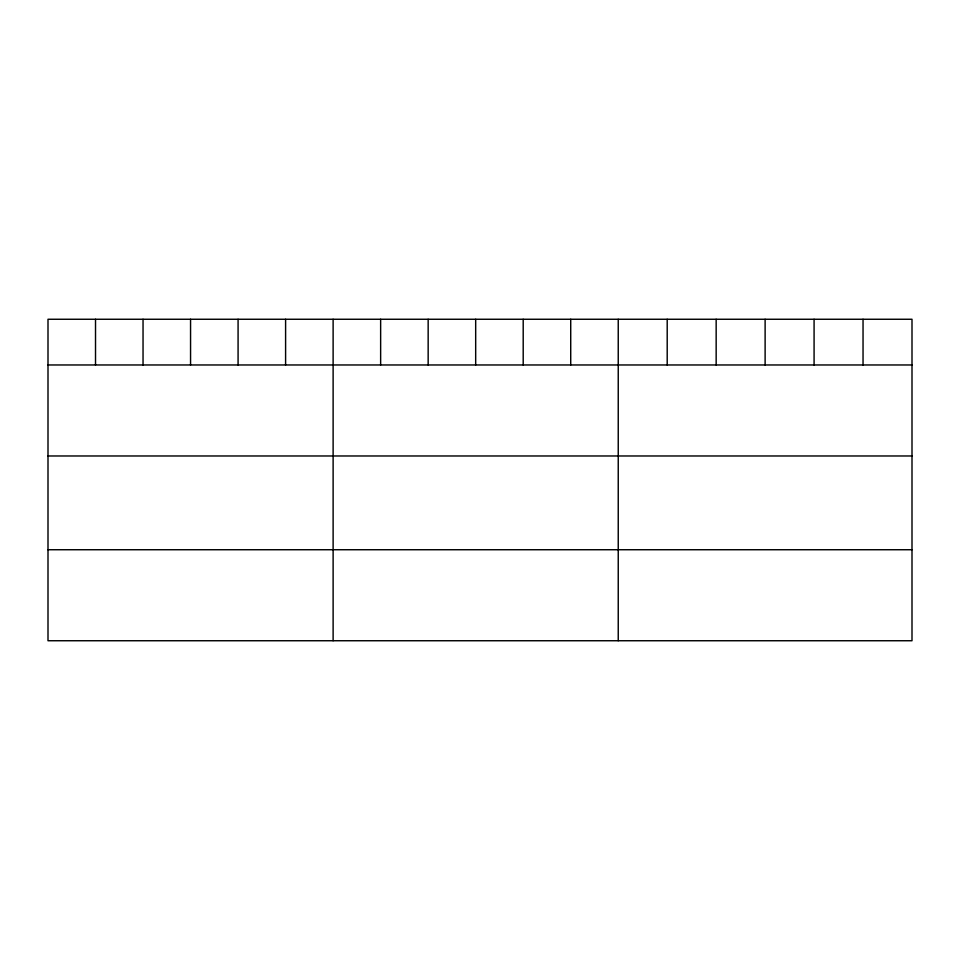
<?xml version="1.0" encoding="UTF-8"?>
<svg xmlns="http://www.w3.org/2000/svg" width="960" height="960" viewBox="0 0 960 960"><rect width="100%" height="100%" fill="white"/><g stroke="black" fill="none" stroke-linecap="round" stroke-linejoin="round"><path stroke-width="1.44" d="M912 364.968L912 640.74L48 640.74L48 319.26L912 319.26L912 364.968L48 364.968M48 455.976L912 455.976M48 549.732L912 549.732M863.04 319.26L863.04 364.968M814.08 319.26L814.08 364.968M765.12 319.26L765.12 364.968M716.16 319.26L716.16 364.968M667.2 319.26L667.2 364.968M618.24 319.26L618.24 640.74M570.72 319.26L570.72 364.968M523.2 319.26L523.2 364.968M475.68 319.26L475.68 364.968M428.16 319.26L428.16 364.968M380.64 319.26L380.64 364.968M333.12 319.26L333.12 640.74M285.6 319.26L285.6 364.968M238.08 319.26L238.08 364.968M190.56 319.26L190.56 364.968M143.04 319.26L143.04 364.968M95.52 319.26L95.52 364.968"/></g></svg>
